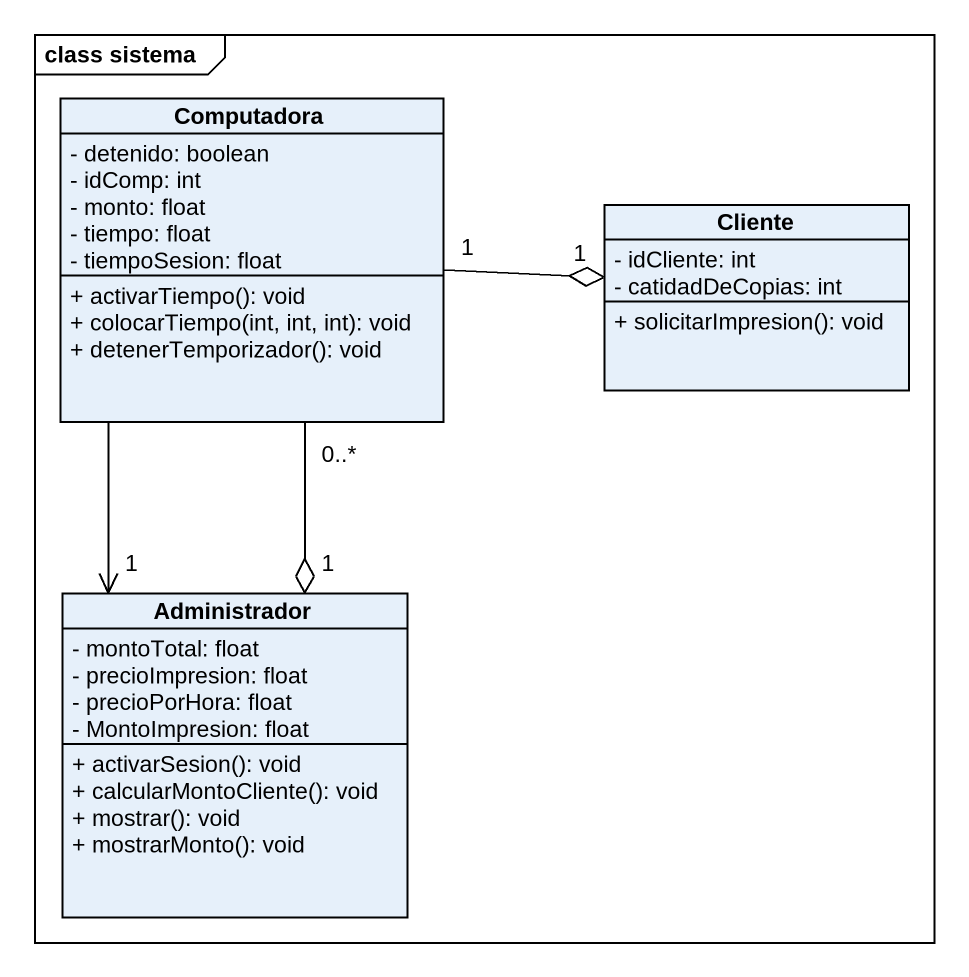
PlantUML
@startuml
mainframe class sistema
hide circle
hide empty members
skinparam classAttributeIconSize 0
class Computadora {
  - detenido: boolean
  - idComp: int
  - monto: float
  - tiempo: float
  - tiempoSesion: float
  + activarTiempo(): void
  + colocarTiempo(int, int, int): void
  + detenerTemporizador(): void
}
class Cliente {
  - idCliente: int
  - catidadDeCopias: int
  + solicitarImpresion(): void
}
class Administrador {
  - montoTotal: float
  - precioImpresion: float
  - precioPorHora: float
  - MontoImpresion: float
  + activarSesion(): void
  + calcularMontoCliente(): void
  + mostrar(): void
  + mostrarMonto(): void
}
Computadora "1" -right-o "1" Cliente
Computadora --> "1" Administrador
Computadora "0..*" --o "1" Administrador
@enduml
